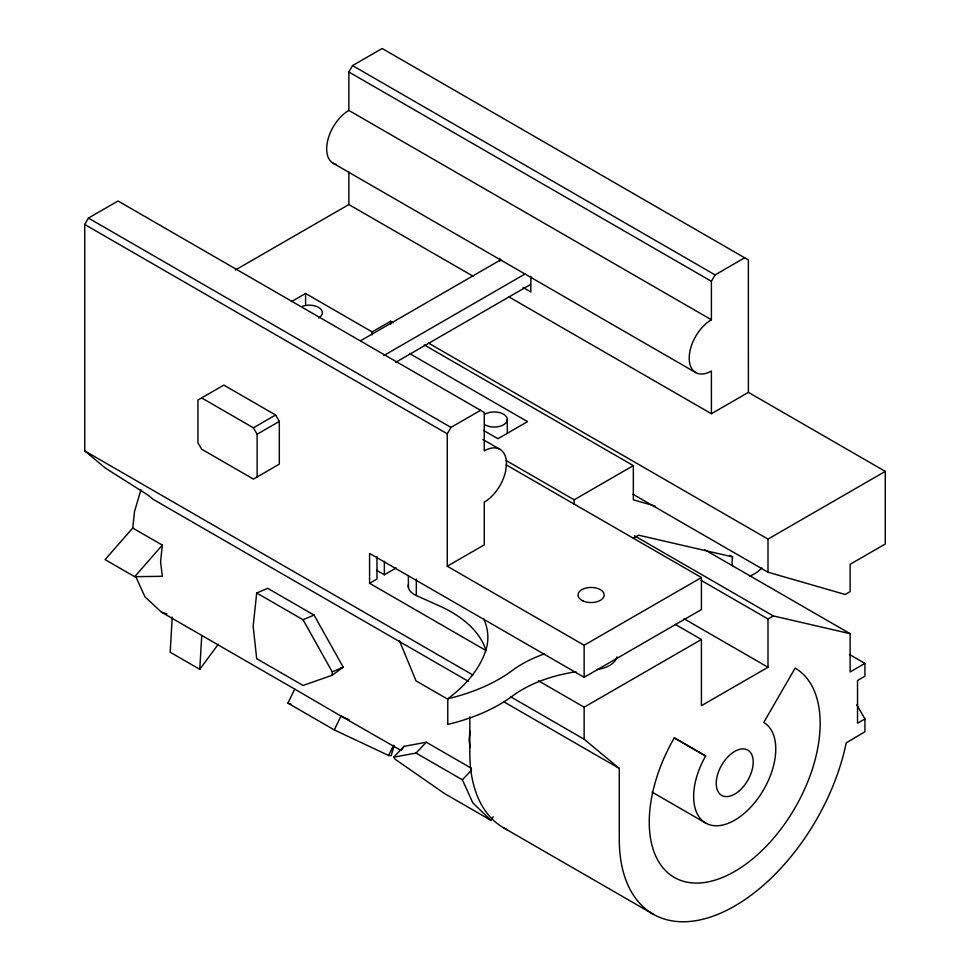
<?xml version="1.0" encoding="UTF-8"?>
<svg xmlns="http://www.w3.org/2000/svg" width="970" height="970" viewBox="0 0 970 970"><rect width="100%" height="100%" fill="white"/><g stroke="black" fill="none" stroke-linecap="round" stroke-linejoin="round"><path stroke-width="1.45" d="M468.522 681.413L153.163 499.344L148.398 495.367L105.487 468.146L84.729 450.892L84.729 224.494L88.428 218.08L118.025 200.996L484.26 412.444L484.26 450.892A31.392 18.127 -60 0 1 506.461 463.696L505.697 470.777A31.392 18.127 -60 0 1 484.26 502.145L484.26 544.861L447.267 566.225L447.267 433.796L450.965 427.394L480.562 410.31M279.312 421.416L279.312 464.133L253.412 479.083L201.627 449.183L197.928 442.769L197.928 400.052L223.827 385.102L275.613 415.002L279.312 421.416L257.123 434.233L257.123 476.949M305.586 305.368L305.586 293.473L372.165 331.922L390.667 321.24L393.286 322.755M235.298 270.048L348.861 204.549L348.861 172.042M372.165 334.892L372.165 331.922M390.667 324.247L390.667 321.24M486.018 650.543L369.582 583.309L369.582 553.409L584.146 677.29L584.146 645.244L701.419 577.55L506.195 464.836M701.419 577.55L701.407 609.584L584.146 677.29M885.27 471.396L885.27 544.012L850.132 564.297L850.132 591.639L845.197 594.489L767.997 572.203L768.01 539.102L885.27 471.396L748.391 392.365L748.355 259.924L382.156 48.5L352.559 65.584L348.861 71.998L348.861 110.434A31.392 18.127 -60 0 0 327.63 140.892A31.392 18.127 -60 0 0 336.541 164.5M172.236 616.993L170.186 652.24L199.771 669.324L218.262 644.25M199.771 669.324L201.748 635.556M729.949 555.386L732.544 556.877L732.083 561.121A31.392 18.115 -60 0 0 732.58 566.177M132.744 528.044L162.342 545.128L160.559 561.739L162.342 576.301L134.672 576.689L105.075 559.605L132.744 528.044L134.527 511.42L140.941 489.838M256.698 592.997L253.146 626.22L256.698 658.691L303.052 685.463L332.237 675.229L343.234 667.202L314.05 615.077L267.696 588.317L256.698 592.997L303.052 619.757L332.237 671.883L332.237 675.229M470.013 731.198L469.092 739.867L469.977 747.155M394.123 745.7L391.152 755.703L388.643 755.485L334.298 729.913L287.944 703.153L294.698 689.088L161.529 612.191L144.942 596.817L135.679 576.338M334.298 729.913L340.955 716.054L294.698 689.088M388.643 755.485L393.553 745.251M508.535 296.674L711.41 413.729L711.398 371.013A31.392 18.127 -60 0 1 689.209 358.197A31.392 18.127 -60 0 1 711.398 319.748L711.398 281.3L715.096 274.898L744.645 257.777M401.58 749.883L403.981 746.366L426.291 742.232L471.359 768.252M403.981 746.366L393.723 757.194L395.166 759.255L444.49 793.533L490.844 820.293L493.245 816.776M134.672 576.689L162.342 545.128M393.723 757.194L416.045 753.059L426.291 742.232M490.844 820.293L472.814 802.857L462.387 779.819L471.626 770.071M291.424 301.646L305.586 293.473M360.646 340.712L500.823 259.778M201.627 397.918L253.412 427.818L275.613 415.002M383.756 355.566L525.231 273.879M395.542 362.428L530.481 284.525M369.582 583.309L376.978 579.041L376.978 556.61M376.59 570.275L384.375 574.774L396.124 567.983M711.41 413.729L748.391 392.365M506.182 460.556L574.155 499.805L633.337 465.624L633.337 499.805L655.174 506.097M633.301 538.229L638.575 535.173L732.544 556.877M538.35 680.746L584.146 707.191L701.407 639.485L701.407 705.699L767.997 667.251L767.997 618.981L701.14 580.375M767.997 618.981L773.284 615.926L850.132 633.677L850.132 671.955L864.925 663.407L864.925 676.223L857.528 680.491L857.528 723.208L864.925 718.94L856.789 704.838M303.052 619.757L314.05 615.077M332.237 671.883L343.234 667.202L340.458 668.184M161.529 612.191L166.925 613.864M287.944 703.153L290.83 704.038M408.431 584.364A20.928 12.076 0 0 0 416.324 595.556L439.531 605.959A125.033 72.192 0 0 1 486.006 650.591M349.127 719.849L340.955 716.054L401.022 750.465M352.559 65.584L715.096 274.898M348.861 71.998L711.398 281.3M348.861 110.434L711.398 319.748M333.171 163.251L695.708 372.565M523.109 287.496L530.869 291.982L530.869 276.317M348.861 204.549L473.202 276.28M428.667 343.186L768.01 539.102M424.205 344.883L633.337 465.624M409.498 353.48L527.547 421.635L497.949 438.719L483.521 430.389M632.998 494.263L767.997 572.203M704.608 549.663L850.132 633.677M482.939 439.507L499.962 449.328M849.393 654.435L864.925 663.407M88.428 218.08L450.965 427.394M634.319 535.695L773.284 615.926M84.729 224.494L447.267 433.796M684.092 618.812L767.997 667.251M675.253 624.377L701.407 639.485M447.267 566.225L584.146 645.244M705.675 823.057A58.067 33.526 -60 0 0 763.742 789.519A58.067 33.526 -60 0 0 763.742 722.468L795.133 668.1A120.85 69.779 -60 0 1 795.133 807.646A120.85 69.779 -60 0 1 674.283 877.426A120.85 69.779 -60 0 1 674.283 737.867L705.675 755.994A58.067 33.526 -60 0 0 705.675 823.057L652.034 792.078M674.271 737.867L705.675 755.994M84.729 450.892L472.729 674.902M510.741 696.848L584.146 739.225L619.284 768.446L619.284 839.402A163.227 94.235 -60 0 0 719.643 913.594A163.227 94.235 -60 0 0 846.192 742.887L864.925 731.756L864.925 718.94M503.915 701.843L619.284 768.446M448.225 699.479L416.045 680.891L399.446 640.758M416.045 753.059L462.387 779.819M503.636 827.834L653.089 914.116M253.412 427.818L257.123 434.233M584.146 707.191L584.146 739.225M574.155 499.805L574.155 504.254M507.322 419.489L507.322 432.862M499.805 258.384L499.805 261.233M469.832 716.878L469.832 753.108A163.227 94.235 -60 0 0 507.468 829.847M483.509 618.472A125.033 72.192 0 0 1 485.436 651.452A194.388 112.229 0 0 1 447.764 698.764L447.764 724.396A157.601 90.998 0 0 0 512.427 696.036A119.189 68.809 0 0 1 563.243 674.138L570.809 672.598A119.189 68.809 0 0 1 575.95 671.737M416.324 578.969L416.324 595.556M408.394 575.452L408.394 587.517M384.375 561.315L384.375 574.774M302.737 306.168A13.083 7.554 0 0 1 319.651 308.108A13.083 7.554 0 0 1 318.524 318.039M485 414.154A13.083 7.554 0 0 1 503.491 414.154A13.083 7.554 0 0 1 503.491 424.836A13.083 7.554 0 0 1 485 424.836M761.862 568.008A31.392 18.115 -60 0 1 749.664 576.034M616.993 656.872A26.154 15.108 0 0 1 597.035 669.518M447.764 698.764A157.601 90.998 0 0 0 512.427 670.403A119.189 68.809 0 0 1 544.57 653.841M739.492 790.623A26.154 15.108 -60 0 0 747.785 750.101A26.154 15.108 -60 0 0 716.842 777.552A26.154 15.108 -60 0 0 739.492 790.623M583.055 600.963A13.083 7.554 0 0 0 604.043 596.041A13.083 7.554 0 0 0 586.147 588.014A13.083 7.554 0 0 0 583.055 600.963"/></g></svg>
